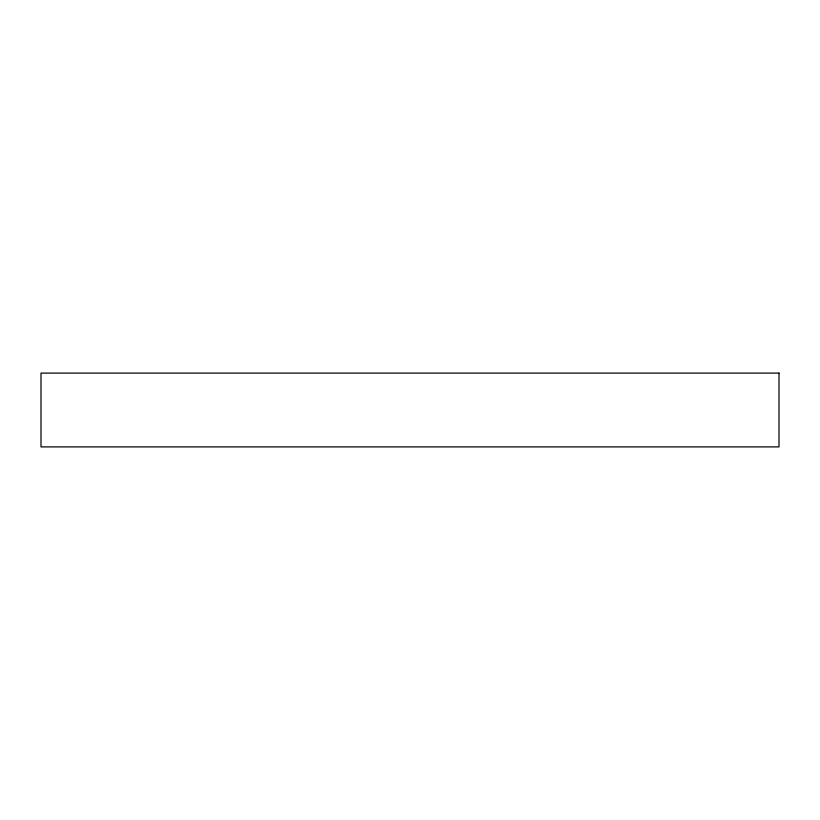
<?xml version="1.0" encoding="UTF-8"?>
<svg xmlns="http://www.w3.org/2000/svg" width="820" height="820" viewBox="0 0 820 820"><rect width="100%" height="100%" fill="white"/><g stroke="black" fill="none" stroke-linecap="round" stroke-linejoin="round"><path stroke-width="1.23" d="M779 373.1L41 373.1L41 446.9L779 446.9L779 373.1"/></g></svg>
